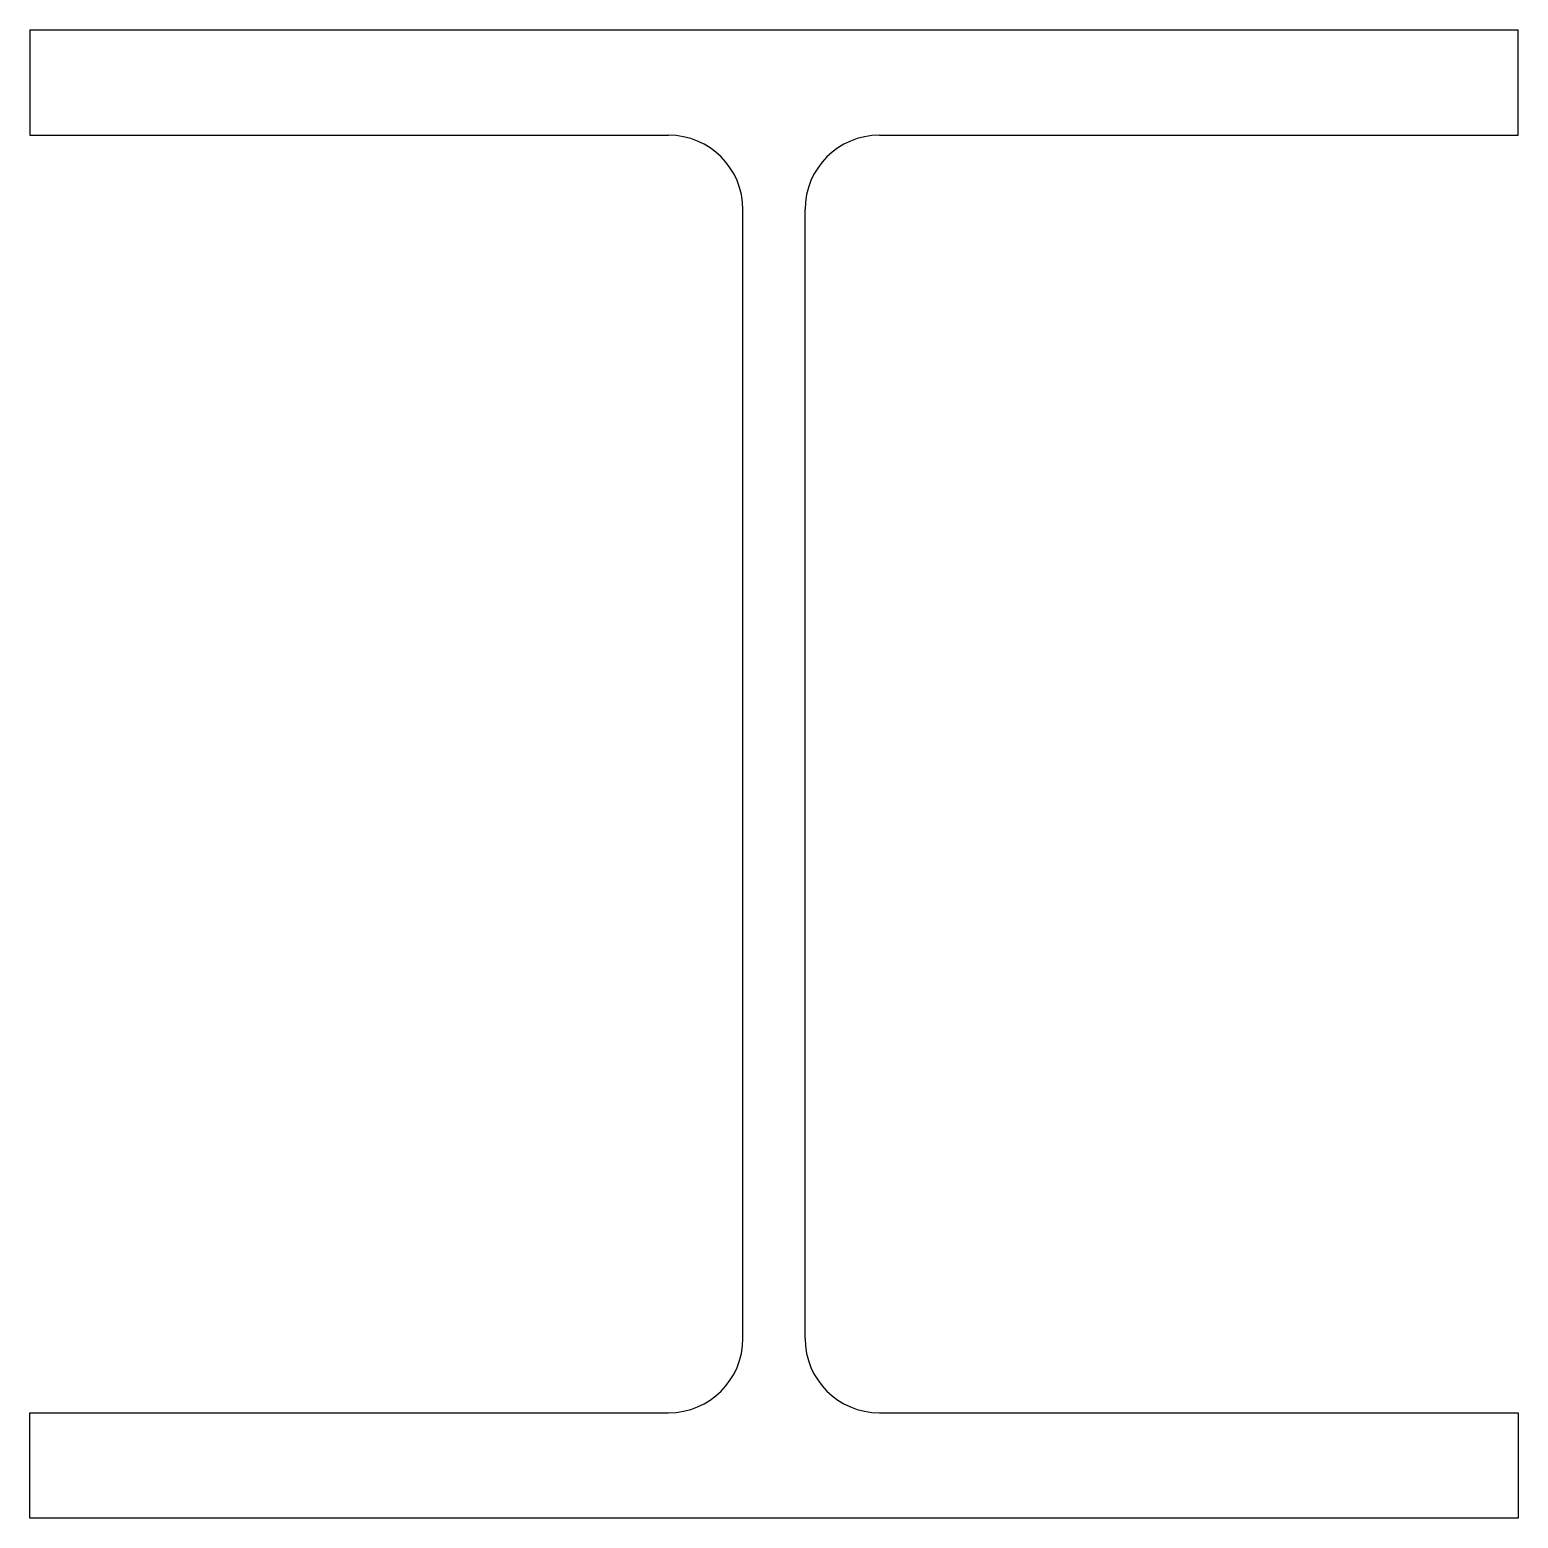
# Model space of a CAD drawing. Extents: x -120 to 120, y 0 to 240.
import ezdxf

# ---------------------------------------------------------------- set-up
doc = ezdxf.new("R2010")
doc.units = 0

msp = doc.modelspace()

# ---------------------------------------------------------------- linework, layer by layer
for p, q in [((-120, 240), (-120, 223)), ((-120, 240), (120, 240)), ((120, 223), (120, 240)), ((-120, 223), (-17, 223)), ((17, 223), (120, 223)), ((-5, 29), (-5, 211)), ((5, 29), (5, 211)), ((-120, 0), (-120, 17)), ((-120, 17), (-17, 17)), ((17, 17), (120, 17)), ((120, 17), (120, 0)), ((120, 0), (-120, 0))]:
    msp.add_line(p, q)
for centre, start, end in [((-17, 211), 0, 90), ((17, 211), 90, 180), ((-17, 29), 270, 0), ((17, 29), 180, 270)]:
    msp.add_arc(centre, 12, start, end)

doc.saveas('drawing.dxf')
